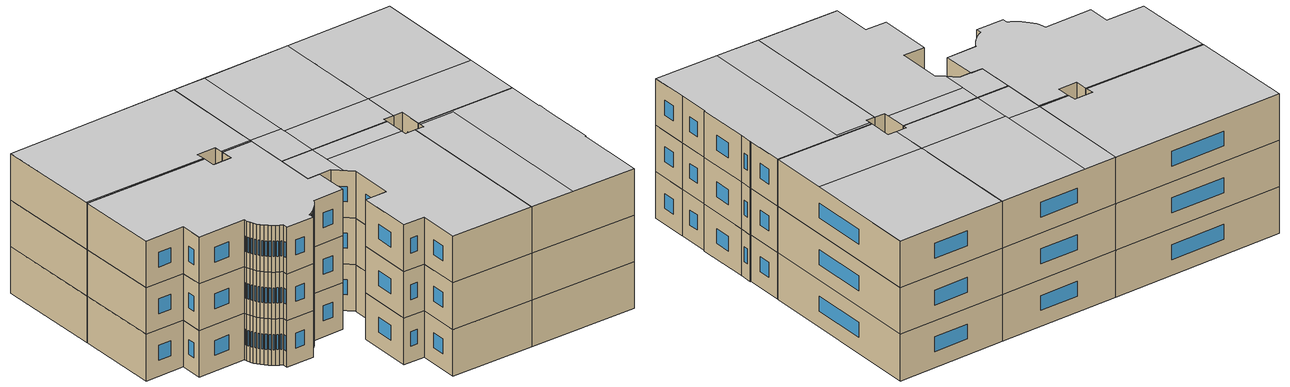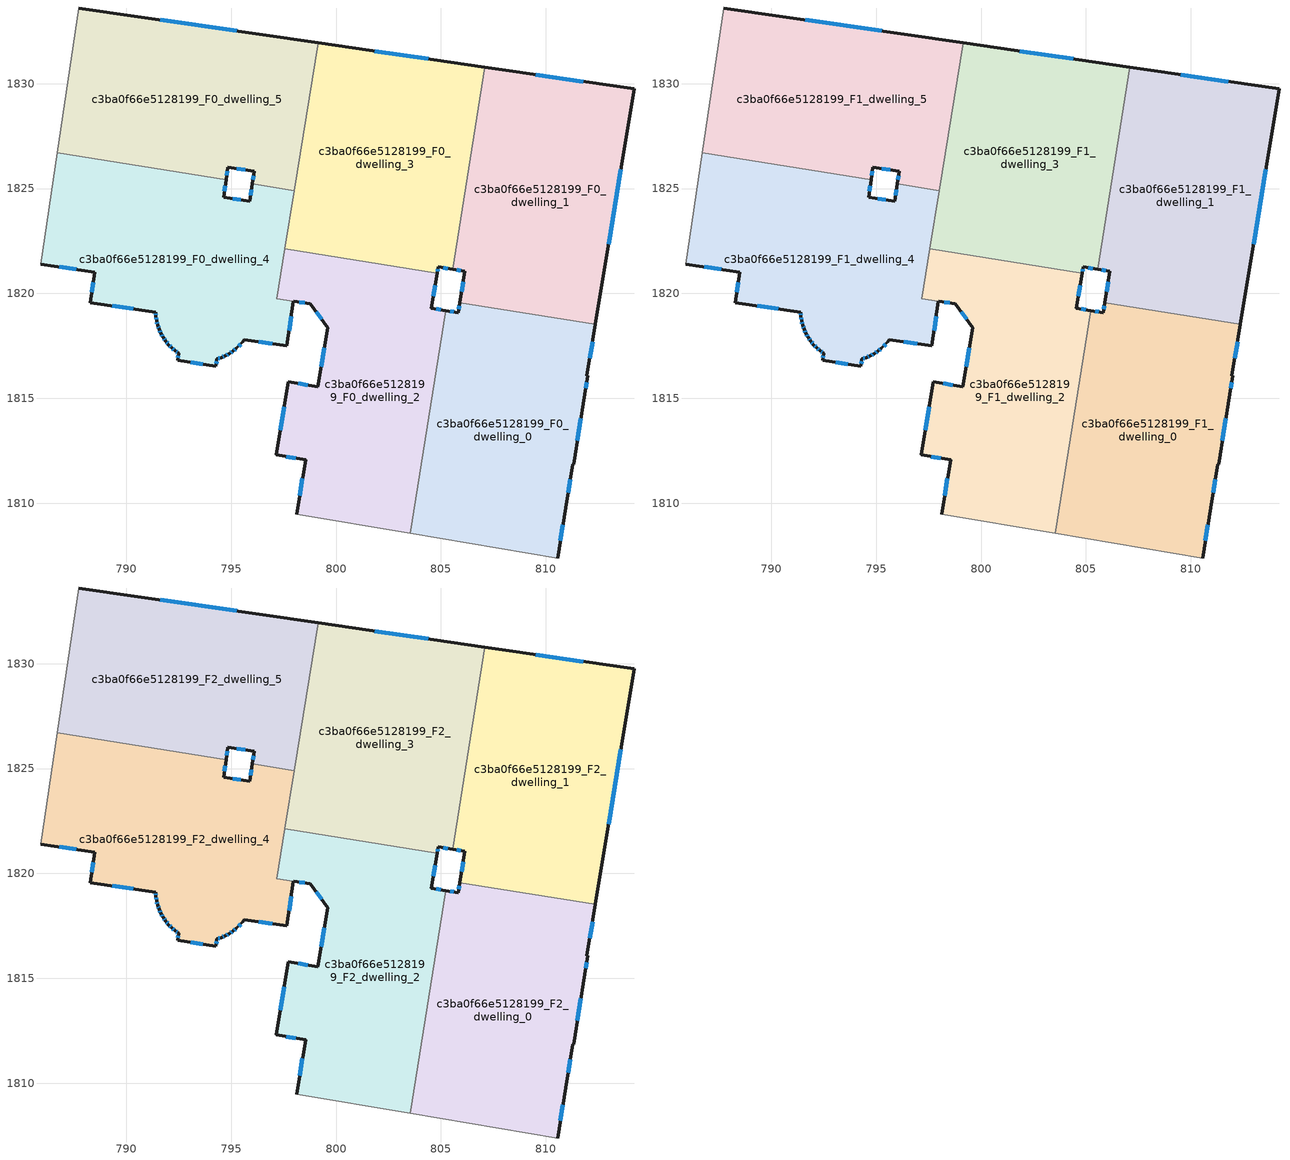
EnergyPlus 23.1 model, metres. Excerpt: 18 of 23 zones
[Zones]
c3ba0f66e5128199_F0_dwelling_0
 floor ground (EU_floor_Construction): 812.37,1818.53 811.97,1816.07 812.02,1816.06 811.85,1815.19 811.34,1811.85 811.3,1811.85 810.95,1809.79 810.57,1807.38 803.53,1808.56 805.24,1819.18 805.82,1819.09 805.9,1819.56 z0
 wall outside (EU_wall_Construction): 810.57,1807.38 810.95,1809.79 811.3,1811.85 811.34,1811.85 811.85,1815.19 812.02,1816.06 811.97,1816.07 812.37,1818.53 / 805.9,1819.56 805.82,1819.09 805.24,1819.18 z0:3
 wall adiabatic (EU_wall_Construction): 803.53,1808.56 810.57,1807.38 z0:3
 wall to c3ba0f66e5128199_F0_dwelling_2 (EU_wall_Construction): 805.24,1819.18 803.53,1808.56 z0:3
 wall to c3ba0f66e5128199_F0_dwelling_1 (EU_wall_Construction): 812.37,1818.53 805.9,1819.56 z0:3
 window (EU_Window_Construction): 811.51,1812.98 811.67,1814.05 / 811.07,1810.49 811.18,1811.15 / 810.7,1808.2 810.82,1808.97 / 805.62,1819.12 805.44,1819.15 / 805.87,1819.4 805.85,1819.25 / 812.1,1816.91 812.23,1817.69 / 811.91,1815.49 811.96,1815.77 z1.02:1.98
c3ba0f66e5128199_F0_dwelling_1
 floor ground (EU_floor_Construction): 814.21,1829.75 812.37,1818.53 805.9,1819.56 806.15,1821.05 805.55,1821.15 807.1,1830.79 z0
 wall outside (EU_wall_Construction): 805.55,1821.15 806.15,1821.05 805.9,1819.56 / 812.37,1818.53 814.21,1829.75 807.1,1830.79 z0:3
 wall to c3ba0f66e5128199_F0_dwelling_3 (EU_wall_Construction): 807.1,1830.79 805.55,1821.15 z0:3
 window (EU_Window_Construction): 805.76,1821.12 805.95,1821.09 / 811.8,1830.11 809.52,1830.44 / 813,1822.35 813.59,1825.93 / 806.06,1820.55 805.98,1820.07 z1.02:1.98
c3ba0f66e5128199_F0_dwelling_2
 floor ground (EU_floor_Construction): 804.82,1820.97 804.55,1819.3 805.24,1819.18 803.53,1808.56 798.12,1809.47 798.54,1812.06 797.15,1812.3 797.73,1815.79 799.12,1815.55 799.59,1818.37 798.78,1819.51 797.18,1819.74 797.56,1822.13 z0
 wall outside (EU_wall_Construction): 797.97,1819.62 798.78,1819.51 799.59,1818.37 799.12,1815.55 797.73,1815.79 797.15,1812.3 798.54,1812.06 798.12,1809.47 / 805.24,1819.18 804.55,1819.3 804.82,1820.97 z0:3
 wall to c3ba0f66e5128199_F0_dwelling_4 (EU_wall_Construction): 797.56,1822.13 797.18,1819.74 797.97,1819.62 z0:3
 wall to c3ba0f66e5128199_F0_dwelling_3 (EU_wall_Construction): 804.82,1820.97 797.56,1822.13 z0:3
 wall adiabatic (EU_wall_Construction): 798.12,1809.47 803.53,1808.56 z0:3
 window (EU_Window_Construction): 797.62,1812.22 798.07,1812.14 / 797.53,1814.6 797.35,1813.49 / 798.65,1815.63 798.2,1815.71 / 799.43,1817.41 799.28,1816.51 / 799.05,1819.12 799.32,1818.76 / 798.25,1819.58 798.5,1819.55 / 804.64,1819.87 804.73,1820.4 / 805,1819.22 804.78,1819.26 / 798.4,1811.18 798.26,1810.35 z1.02:1.98
c3ba0f66e5128199_F0_dwelling_3
 floor ground (EU_floor_Construction): 807.1,1830.79 805.55,1821.15 804.87,1821.26 804.82,1820.97 797.56,1822.13 799.14,1831.95 z0
 wall outside (EU_wall_Construction): 807.1,1830.79 799.14,1831.95 / 804.82,1820.97 804.87,1821.26 805.55,1821.15 z0:3
 wall to c3ba0f66e5128199_F0_dwelling_5 (EU_wall_Construction): 799.14,1831.95 798.01,1824.9 z0:3
 wall to c3ba0f66e5128199_F0_dwelling_4 (EU_wall_Construction): 798.01,1824.9 797.56,1822.13 z0:3
 window (EU_Window_Construction): 804.39,1831.18 801.85,1831.55 / 805.1,1821.22 805.32,1821.19 / 804.84,1821.07 804.86,1821.16 z1.02:1.98
c3ba0f66e5128199_F0_dwelling_4
 floor ground (EU_floor_Construction): 798.01,1824.9 797.18,1819.74 797.97,1819.62 797.66,1817.5 795.62,1817.8 795.55,1817.69 795.25,1817.38 795.08,1817.25 794.91,1817.13 794.72,1817.03 794.52,1816.94 794.32,1816.88 794.27,1816.53 792.44,1816.81 792.5,1817.15 792.32,1817.26 792.16,1817.41 792.01,1817.56 791.88,1817.73 791.75,1817.9 791.65,1818.09 791.56,1818.28 791.49,1818.49 791.44,1818.69 791.41,1818.91 791.39,1819.11 788.28,1819.56 788.49,1821.02 785.92,1821.4 786.71,1826.72 794.76,1825.42 794.64,1824.58 795.89,1824.39 796.01,1825.22 z0
 wall outside (EU_wall_Construction): 785.92,1821.4 788.49,1821.02 788.28,1819.56 791.39,1819.11 791.41,1818.91 791.44,1818.69 791.49,1818.49 791.56,1818.28 791.65,1818.09 791.75,1817.9 791.88,1817.73 792.01,1817.56 792.16,1817.41 792.32,1817.26 792.5,1817.15 792.44,1816.81 794.27,1816.53 794.32,1816.88 794.52,1816.94 794.72,1817.03 794.91,1817.13 795.08,1817.25 795.25,1817.38 795.55,1817.69 795.62,1817.8 797.66,1817.5 797.97,1819.62 / 796.01,1825.22 795.89,1824.39 794.64,1824.58 794.76,1825.42 z0:3
 wall adiabatic (EU_wall_Construction): 786.71,1826.72 785.92,1821.4 z0:3
 wall to c3ba0f66e5128199_F0_dwelling_5 (EU_wall_Construction): 794.76,1825.42 786.71,1826.72 / 798.01,1824.9 796.01,1825.22 z0:3
 window (EU_Window_Construction): 796.31,1817.7 796.97,1817.61 / 795.35,1817.49 795.45,1817.59 / 795.14,1817.3 795.2,1817.34 / 794.97,1817.17 795.02,1817.21 / 794.78,1817.06 794.84,1817.09 / 794.59,1816.97 794.65,1817 / 794.39,1816.9 794.45,1816.92 / 794.29,1816.65 794.3,1816.76 / 793.06,1816.71 793.65,1816.62 / 792.48,1817.03 792.46,1816.92 / 792.38,1817.22 792.44,1817.19 / 792.22,1817.36 792.27,1817.31 / 792.06,1817.51 792.11,1817.46 / 791.92,1817.67 791.96,1817.62 / 791.8,1817.84 791.84,1817.79 / 791.69,1818.03 791.72,1817.97 / 791.59,1818.22 791.62,1818.16 / 791.51,1818.42 791.54,1818.35 / 791.46,1818.62 791.47,1818.56 / 791.42,1818.83 791.43,1818.76 / 791.4,1819.04 791.4,1818.98 / 789.34,1819.41 790.33,1819.26 / 788.42,1820.52 788.35,1820.06 / 786.8,1821.27 787.62,1821.15 / 794.68,1824.87 794.72,1825.14 / 795.46,1824.46 795.06,1824.52 / 795.97,1824.94 795.93,1824.68 / 797.76,1818.22 797.86,1818.9 z1.02:1.98
c3ba0f66e5128199_F0_dwelling_5
 floor ground (EU_floor_Construction): 799.14,1831.95 798.01,1824.9 796.01,1825.22 796.09,1825.83 794.84,1826.02 794.76,1825.42 786.71,1826.72 787.73,1833.61 z0
 wall outside (EU_wall_Construction): 794.76,1825.42 794.84,1826.02 796.09,1825.83 796.01,1825.22 / 799.14,1831.95 787.73,1833.61 z0:3
 wall adiabatic (EU_wall_Construction): 787.73,1833.61 786.71,1826.72 z0:3
 window (EU_Window_Construction): 796.07,1825.62 796.04,1825.43 / 795.27,1825.95 795.67,1825.89 / 794.79,1825.63 794.81,1825.81 / 795.26,1832.52 791.61,1833.05 z1.02:1.98
c3ba0f66e5128199_F1_dwelling_0
 floor to c3ba0f66e5128199_F0_dwelling_0 (EU_floor_Construction): 812.37,1818.53 811.97,1816.07 812.02,1816.06 811.85,1815.19 811.34,1811.85 811.3,1811.85 810.95,1809.79 810.57,1807.38 803.53,1808.56 805.24,1819.18 805.82,1819.09 805.9,1819.56 z3
 wall outside (EU_wall_Construction): 810.57,1807.38 810.95,1809.79 811.3,1811.85 811.34,1811.85 811.85,1815.19 812.02,1816.06 811.97,1816.07 812.37,1818.53 / 805.9,1819.56 805.82,1819.09 805.24,1819.18 z3:6
 wall adiabatic (EU_wall_Construction): 803.53,1808.56 810.57,1807.38 z3:6
 wall to c3ba0f66e5128199_F1_dwelling_2 (EU_wall_Construction): 805.24,1819.18 803.53,1808.56 z3:6
 wall to c3ba0f66e5128199_F1_dwelling_1 (EU_wall_Construction): 812.37,1818.53 805.9,1819.56 z3:6
 window (EU_Window_Construction): 811.51,1812.98 811.67,1814.05 / 811.07,1810.49 811.18,1811.15 / 810.7,1808.2 810.82,1808.97 / 805.62,1819.12 805.44,1819.15 / 805.87,1819.4 805.85,1819.25 / 812.1,1816.91 812.23,1817.69 / 811.91,1815.49 811.96,1815.77 z4.02:4.98
c3ba0f66e5128199_F1_dwelling_1
 floor to c3ba0f66e5128199_F0_dwelling_1 (EU_floor_Construction): 814.21,1829.75 812.37,1818.53 805.9,1819.56 806.15,1821.05 805.55,1821.15 807.1,1830.79 z3
 wall outside (EU_wall_Construction): 805.55,1821.15 806.15,1821.05 805.9,1819.56 / 812.37,1818.53 814.21,1829.75 807.1,1830.79 z3:6
 wall to c3ba0f66e5128199_F1_dwelling_3 (EU_wall_Construction): 807.1,1830.79 805.55,1821.15 z3:6
 window (EU_Window_Construction): 805.76,1821.12 805.95,1821.09 / 811.8,1830.11 809.52,1830.44 / 813,1822.35 813.59,1825.93 / 806.06,1820.55 805.98,1820.07 z4.02:4.98
c3ba0f66e5128199_F1_dwelling_2
 floor to c3ba0f66e5128199_F0_dwelling_2 (EU_floor_Construction): 804.82,1820.97 804.55,1819.3 805.24,1819.18 803.53,1808.56 798.12,1809.47 798.54,1812.06 797.15,1812.3 797.73,1815.79 799.12,1815.55 799.59,1818.37 798.78,1819.51 797.18,1819.74 797.56,1822.13 z3
 wall outside (EU_wall_Construction): 797.97,1819.62 798.78,1819.51 799.59,1818.37 799.12,1815.55 797.73,1815.79 797.15,1812.3 798.54,1812.06 798.12,1809.47 / 805.24,1819.18 804.55,1819.3 804.82,1820.97 z3:6
 wall to c3ba0f66e5128199_F1_dwelling_4 (EU_wall_Construction): 797.56,1822.13 797.18,1819.74 797.97,1819.62 z3:6
 wall to c3ba0f66e5128199_F1_dwelling_3 (EU_wall_Construction): 804.82,1820.97 797.56,1822.13 z3:6
 wall adiabatic (EU_wall_Construction): 798.12,1809.47 803.53,1808.56 z3:6
 window (EU_Window_Construction): 797.62,1812.22 798.07,1812.14 / 797.53,1814.6 797.35,1813.49 / 798.65,1815.63 798.2,1815.71 / 799.43,1817.41 799.28,1816.51 / 799.05,1819.12 799.32,1818.76 / 798.25,1819.58 798.5,1819.55 / 804.64,1819.87 804.73,1820.4 / 805,1819.22 804.78,1819.26 / 798.4,1811.18 798.26,1810.35 z4.02:4.98
c3ba0f66e5128199_F1_dwelling_3
 floor to c3ba0f66e5128199_F0_dwelling_3 (EU_floor_Construction): 807.1,1830.79 805.55,1821.15 804.87,1821.26 804.82,1820.97 797.56,1822.13 799.14,1831.95 z3
 wall outside (EU_wall_Construction): 807.1,1830.79 799.14,1831.95 / 804.82,1820.97 804.87,1821.26 805.55,1821.15 z3:6
 wall to c3ba0f66e5128199_F1_dwelling_5 (EU_wall_Construction): 799.14,1831.95 798.01,1824.9 z3:6
 wall to c3ba0f66e5128199_F1_dwelling_4 (EU_wall_Construction): 798.01,1824.9 797.56,1822.13 z3:6
 window (EU_Window_Construction): 804.39,1831.18 801.85,1831.55 / 805.1,1821.22 805.32,1821.19 / 804.84,1821.07 804.86,1821.16 z4.02:4.98
c3ba0f66e5128199_F1_dwelling_4
 floor to c3ba0f66e5128199_F0_dwelling_4 (EU_floor_Construction): 798.01,1824.9 797.18,1819.74 797.97,1819.62 797.66,1817.5 795.62,1817.8 795.55,1817.69 795.25,1817.38 795.08,1817.25 794.91,1817.13 794.72,1817.03 794.52,1816.94 794.32,1816.88 794.27,1816.53 792.44,1816.81 792.5,1817.15 792.32,1817.26 792.16,1817.41 792.01,1817.56 791.88,1817.73 791.75,1817.9 791.65,1818.09 791.56,1818.28 791.49,1818.49 791.44,1818.69 791.41,1818.91 791.39,1819.11 788.28,1819.56 788.49,1821.02 785.92,1821.4 786.71,1826.72 794.76,1825.42 794.64,1824.58 795.89,1824.39 796.01,1825.22 z3
 wall outside (EU_wall_Construction): 785.92,1821.4 788.49,1821.02 788.28,1819.56 791.39,1819.11 791.41,1818.91 791.44,1818.69 791.49,1818.49 791.56,1818.28 791.65,1818.09 791.75,1817.9 791.88,1817.73 792.01,1817.56 792.16,1817.41 792.32,1817.26 792.5,1817.15 792.44,1816.81 794.27,1816.53 794.32,1816.88 794.52,1816.94 794.72,1817.03 794.91,1817.13 795.08,1817.25 795.25,1817.38 795.55,1817.69 795.62,1817.8 797.66,1817.5 797.97,1819.62 / 796.01,1825.22 795.89,1824.39 794.64,1824.58 794.76,1825.42 z3:6
 wall adiabatic (EU_wall_Construction): 786.71,1826.72 785.92,1821.4 z3:6
 wall to c3ba0f66e5128199_F1_dwelling_5 (EU_wall_Construction): 794.76,1825.42 786.71,1826.72 / 798.01,1824.9 796.01,1825.22 z3:6
 window (EU_Window_Construction): 796.31,1817.7 796.97,1817.61 / 795.35,1817.49 795.45,1817.59 / 795.14,1817.3 795.2,1817.34 / 794.97,1817.17 795.02,1817.21 / 794.78,1817.06 794.84,1817.09 / 794.59,1816.97 794.65,1817 / 794.39,1816.9 794.45,1816.92 / 794.29,1816.65 794.3,1816.76 / 793.06,1816.71 793.65,1816.62 / 792.48,1817.03 792.46,1816.92 / 792.38,1817.22 792.44,1817.19 / 792.22,1817.36 792.27,1817.31 / 792.06,1817.51 792.11,1817.46 / 791.92,1817.67 791.96,1817.62 / 791.8,1817.84 791.84,1817.79 / 791.69,1818.03 791.72,1817.97 / 791.59,1818.22 791.62,1818.16 / 791.51,1818.42 791.54,1818.35 / 791.46,1818.62 791.47,1818.56 / 791.42,1818.83 791.43,1818.76 / 791.4,1819.04 791.4,1818.98 / 789.34,1819.41 790.33,1819.26 / 788.42,1820.52 788.35,1820.06 / 786.8,1821.27 787.62,1821.15 / 794.68,1824.87 794.72,1825.14 / 795.46,1824.46 795.06,1824.52 / 795.97,1824.94 795.93,1824.68 / 797.76,1818.22 797.86,1818.9 z4.02:4.98
c3ba0f66e5128199_F1_dwelling_5
 floor to c3ba0f66e5128199_F0_dwelling_5 (EU_floor_Construction): 799.14,1831.95 798.01,1824.9 796.01,1825.22 796.09,1825.83 794.84,1826.02 794.76,1825.42 786.71,1826.72 787.73,1833.61 z3
 wall outside (EU_wall_Construction): 794.76,1825.42 794.84,1826.02 796.09,1825.83 796.01,1825.22 / 799.14,1831.95 787.73,1833.61 z3:6
 wall adiabatic (EU_wall_Construction): 787.73,1833.61 786.71,1826.72 z3:6
 window (EU_Window_Construction): 796.07,1825.62 796.04,1825.43 / 795.27,1825.95 795.67,1825.89 / 794.79,1825.63 794.81,1825.81 / 795.26,1832.52 791.61,1833.05 z4.02:4.98
c3ba0f66e5128199_F2_dwelling_0
 floor to c3ba0f66e5128199_F1_dwelling_0 (EU_floor_Construction): 812.37,1818.53 811.97,1816.07 812.02,1816.06 811.85,1815.19 811.34,1811.85 811.3,1811.85 810.95,1809.79 810.57,1807.38 803.53,1808.56 805.24,1819.18 805.82,1819.09 805.9,1819.56 z6
 wall outside (EU_wall_Construction): 810.57,1807.38 810.95,1809.79 811.3,1811.85 811.34,1811.85 811.85,1815.19 812.02,1816.06 811.97,1816.07 812.37,1818.53 / 805.9,1819.56 805.82,1819.09 805.24,1819.18 z6:9
 wall adiabatic (EU_wall_Construction): 803.53,1808.56 810.57,1807.38 z6:9
 wall to c3ba0f66e5128199_F2_dwelling_2 (EU_wall_Construction): 805.24,1819.18 803.53,1808.56 z6:9
 wall to c3ba0f66e5128199_F2_dwelling_1 (EU_wall_Construction): 812.37,1818.53 805.9,1819.56 z6:9
 window (EU_Window_Construction): 811.51,1812.98 811.67,1814.05 / 811.07,1810.49 811.18,1811.15 / 810.7,1808.2 810.82,1808.97 / 805.62,1819.12 805.44,1819.15 / 805.87,1819.4 805.85,1819.25 / 812.1,1816.91 812.23,1817.69 / 811.91,1815.49 811.96,1815.77 z7.02:7.98
 ceiling to c3ba0f66e5128199_F3_dwelling_4 (EU_floor_Construction): 810.57,1807.38 810.95,1809.79 811.3,1811.85 811.34,1811.85 811.85,1815.19 812.02,1816.06 811.97,1816.07 812.37,1818.53 805.9,1819.56 805.88,1819.42 808.16,1819.05 806.39,1808.08 z9
 ceiling to c3ba0f66e5128199_F3_dwelling_3 (EU_floor_Construction): 806.39,1808.08 808.16,1819.05 805.88,1819.42 805.82,1819.09 805.24,1819.18 803.53,1808.56 z9
c3ba0f66e5128199_F2_dwelling_1
 floor to c3ba0f66e5128199_F1_dwelling_1 (EU_floor_Construction): 814.21,1829.75 812.37,1818.53 805.9,1819.56 806.15,1821.05 805.55,1821.15 807.1,1830.79 z6
 wall outside (EU_wall_Construction): 805.55,1821.15 806.15,1821.05 805.9,1819.56 / 812.37,1818.53 814.21,1829.75 807.1,1830.79 z6:9
 wall to c3ba0f66e5128199_F2_dwelling_3 (EU_wall_Construction): 807.1,1830.79 805.55,1821.15 z6:9
 window (EU_Window_Construction): 805.76,1821.12 805.95,1821.09 / 811.8,1830.11 809.52,1830.44 / 813,1822.35 813.59,1825.93 / 806.06,1820.55 805.98,1820.07 z7.02:7.98
 ceiling to c3ba0f66e5128199_F3_dwelling_2 (EU_floor_Construction): 812.99,1822.32 814.21,1829.75 807.1,1830.79 805.92,1823.45 z9
 ceiling to c3ba0f66e5128199_F3_dwelling_4 (EU_floor_Construction): 812.37,1818.53 812.99,1822.32 805.92,1823.45 805.55,1821.15 806.15,1821.05 805.9,1819.56 z9
c3ba0f66e5128199_F2_dwelling_2
 floor to c3ba0f66e5128199_F1_dwelling_2 (EU_floor_Construction): 804.82,1820.97 804.55,1819.3 805.24,1819.18 803.53,1808.56 798.12,1809.47 798.54,1812.06 797.15,1812.3 797.73,1815.79 799.12,1815.55 799.59,1818.37 798.78,1819.51 797.18,1819.74 797.56,1822.13 z6
 wall outside (EU_wall_Construction): 797.97,1819.62 798.78,1819.51 799.59,1818.37 799.12,1815.55 797.73,1815.79 797.15,1812.3 798.54,1812.06 798.12,1809.47 / 805.24,1819.18 804.55,1819.3 804.82,1820.97 z6:9
 wall to c3ba0f66e5128199_F2_dwelling_4 (EU_wall_Construction): 797.56,1822.13 797.18,1819.74 797.97,1819.62 z6:9
 wall to c3ba0f66e5128199_F2_dwelling_3 (EU_wall_Construction): 804.82,1820.97 797.56,1822.13 z6:9
 wall adiabatic (EU_wall_Construction): 798.12,1809.47 803.53,1808.56 z6:9
 window (EU_Window_Construction): 797.62,1812.22 798.07,1812.14 / 797.53,1814.6 797.35,1813.49 / 798.65,1815.63 798.2,1815.71 / 799.43,1817.41 799.28,1816.51 / 799.05,1819.12 799.32,1818.76 / 798.25,1819.58 798.5,1819.55 / 804.64,1819.87 804.73,1820.4 / 805,1819.22 804.78,1819.26 / 798.4,1811.18 798.26,1810.35 z7.02:7.98
 ceiling to c3ba0f66e5128199_F3_dwelling_3 (EU_floor_Construction): 803.53,1808.56 805.24,1819.18 804.55,1819.3 804.6,1819.62 799.48,1820.45 799.22,1818.88 799.59,1818.37 799.12,1815.55 797.73,1815.79 797.15,1812.3 798.54,1812.06 798.12,1809.47 z9
 ceiling to c3ba0f66e5128199_F3_dwelling_4 (EU_floor_Construction): 804.6,1819.62 804.82,1820.97 799.69,1821.79 799.48,1820.45 z9
 ceiling to c3ba0f66e5128199_F3_dwelling_1 (EU_floor_Construction): 799.22,1818.88 799.69,1821.79 797.56,1822.13 797.18,1819.74 798.78,1819.51 z9
c3ba0f66e5128199_F2_dwelling_3
 floor to c3ba0f66e5128199_F1_dwelling_3 (EU_floor_Construction): 807.1,1830.79 805.55,1821.15 804.87,1821.26 804.82,1820.97 797.56,1822.13 799.14,1831.95 z6
 wall outside (EU_wall_Construction): 807.1,1830.79 799.14,1831.95 / 804.82,1820.97 804.87,1821.26 805.55,1821.15 z6:9
 wall to c3ba0f66e5128199_F2_dwelling_5 (EU_wall_Construction): 799.14,1831.95 798.01,1824.9 z6:9
 wall to c3ba0f66e5128199_F2_dwelling_4 (EU_wall_Construction): 798.01,1824.9 797.56,1822.13 z6:9
 window (EU_Window_Construction): 804.39,1831.18 801.85,1831.55 / 805.1,1821.22 805.32,1821.19 / 804.84,1821.07 804.86,1821.16 z7.02:7.98
 ceiling to c3ba0f66e5128199_F3_dwelling_2 (EU_floor_Construction): 805.92,1823.45 807.1,1830.79 801.27,1831.64 800.11,1824.39 z9
 ceiling to c3ba0f66e5128199_F3_dwelling_0 (EU_floor_Construction): 800.15,1824.65 801.27,1831.64 799.14,1831.95 798.02,1824.99 z9
 ceiling to c3ba0f66e5128199_F3_dwelling_1 (EU_floor_Construction): 799.69,1821.79 800.15,1824.65 798.02,1824.99 797.56,1822.13 z9
 ceiling to c3ba0f66e5128199_F3_dwelling_4 (EU_floor_Construction): 805.55,1821.15 805.92,1823.45 800.11,1824.39 799.69,1821.79 804.82,1820.97 804.87,1821.26 z9
c3ba0f66e5128199_F2_dwelling_4
 floor to c3ba0f66e5128199_F1_dwelling_4 (EU_floor_Construction): 798.01,1824.9 797.18,1819.74 797.97,1819.62 797.66,1817.5 795.62,1817.8 795.55,1817.69 795.25,1817.38 795.08,1817.25 794.91,1817.13 794.72,1817.03 794.52,1816.94 794.32,1816.88 794.27,1816.53 792.44,1816.81 792.5,1817.15 792.32,1817.26 792.16,1817.41 792.01,1817.56 791.88,1817.73 791.75,1817.9 791.65,1818.09 791.56,1818.28 791.49,1818.49 791.44,1818.69 791.41,1818.91 791.39,1819.11 788.28,1819.56 788.49,1821.02 785.92,1821.4 786.71,1826.72 794.76,1825.42 794.64,1824.58 795.89,1824.39 796.01,1825.22 z6
 wall outside (EU_wall_Construction): 785.92,1821.4 788.49,1821.02 788.28,1819.56 791.39,1819.11 791.41,1818.91 791.44,1818.69 791.49,1818.49 791.56,1818.28 791.65,1818.09 791.75,1817.9 791.88,1817.73 792.01,1817.56 792.16,1817.41 792.32,1817.26 792.5,1817.15 792.44,1816.81 794.27,1816.53 794.32,1816.88 794.52,1816.94 794.72,1817.03 794.91,1817.13 795.08,1817.25 795.25,1817.38 795.55,1817.69 795.62,1817.8 797.66,1817.5 797.97,1819.62 / 796.01,1825.22 795.89,1824.39 794.64,1824.58 794.76,1825.42 z6:9
 wall adiabatic (EU_wall_Construction): 786.71,1826.72 785.92,1821.4 z6:9
 wall to c3ba0f66e5128199_F2_dwelling_5 (EU_wall_Construction): 794.76,1825.42 786.71,1826.72 / 798.01,1824.9 796.01,1825.22 z6:9
 window (EU_Window_Construction): 796.31,1817.7 796.97,1817.61 / 795.35,1817.49 795.45,1817.59 / 795.14,1817.3 795.2,1817.34 / 794.97,1817.17 795.02,1817.21 / 794.78,1817.06 794.84,1817.09 / 794.59,1816.97 794.65,1817 / 794.39,1816.9 794.45,1816.92 / 794.29,1816.65 794.3,1816.76 / 793.06,1816.71 793.65,1816.62 / 792.48,1817.03 792.46,1816.92 / 792.38,1817.22 792.44,1817.19 / 792.22,1817.36 792.27,1817.31 / 792.06,1817.51 792.11,1817.46 / 791.92,1817.67 791.96,1817.62 / 791.8,1817.84 791.84,1817.79 / 791.69,1818.03 791.72,1817.97 / 791.59,1818.22 791.62,1818.16 / 791.51,1818.42 791.54,1818.35 / 791.46,1818.62 791.47,1818.56 / 791.42,1818.83 791.43,1818.76 / 791.4,1819.04 791.4,1818.98 / 789.34,1819.41 790.33,1819.26 / 788.42,1820.52 788.35,1820.06 / 786.8,1821.27 787.62,1821.15 / 794.68,1824.87 794.72,1825.14 / 795.46,1824.46 795.06,1824.52 / 795.97,1824.94 795.93,1824.68 / 797.76,1818.22 797.86,1818.9 z7.02:7.98
 ceiling to c3ba0f66e5128199_F3_dwelling_1 (EU_floor_Construction): 797.66,1817.5 797.97,1819.62 797.18,1819.74 798.01,1824.9 796.01,1825.22 795.89,1824.39 794.64,1824.58 794.76,1825.42 786.71,1826.72 785.92,1821.4 788.49,1821.02 788.28,1819.56 791.39,1819.11 791.41,1818.91 791.44,1818.69 791.49,1818.49 791.56,1818.28 791.65,1818.09 791.75,1817.9 791.88,1817.73 792.01,1817.56 792.16,1817.41 792.32,1817.26 792.5,1817.15 792.44,1816.81 794.27,1816.53 794.32,1816.88 794.52,1816.94 794.72,1817.03 794.91,1817.13 795.08,1817.25 795.25,1817.38 795.55,1817.69 795.62,1817.8 z9
c3ba0f66e5128199_F2_dwelling_5
 floor to c3ba0f66e5128199_F1_dwelling_5 (EU_floor_Construction): 799.14,1831.95 798.01,1824.9 796.01,1825.22 796.09,1825.83 794.84,1826.02 794.76,1825.42 786.71,1826.72 787.73,1833.61 z6
 wall outside (EU_wall_Construction): 794.76,1825.42 794.84,1826.02 796.09,1825.83 796.01,1825.22 / 799.14,1831.95 787.73,1833.61 z6:9
 wall adiabatic (EU_wall_Construction): 787.73,1833.61 786.71,1826.72 z6:9
 window (EU_Window_Construction): 796.07,1825.62 796.04,1825.43 / 795.27,1825.95 795.67,1825.89 / 794.79,1825.63 794.81,1825.81 / 795.26,1832.52 791.61,1833.05 z7.02:7.98
 ceiling to c3ba0f66e5128199_F3_dwelling_0 (EU_floor_Construction): 798.02,1824.99 799.14,1831.95 787.73,1833.61 786.72,1826.81 794.77,1825.51 794.84,1826.02 796.09,1825.83 796.02,1825.31 z9
 ceiling to c3ba0f66e5128199_F3_dwelling_1 (EU_floor_Construction): 798.01,1824.9 798.02,1824.99 796.02,1825.31 796.01,1825.22 z9; 794.76,1825.42 794.77,1825.51 786.72,1826.81 786.71,1826.72 z9
[Building]
EU S2 Campaign: North Axis=0; Terrain=City; Solar Distribution=FullExterior
[Site:Location]
Vienna: Latitude=48; Longitude=16.5; Time Zone=1; Elevation=183
[SizingPeriod:WeatherFileDays]
AnnualSizingPeriod: Begin Month=1; Begin Day of Month=1; End Month=12; End Day of Month=31; Day of Week for Start Day=Monday; Use Weather File Daylight Saving Period=No; Use Weather File Rain and Snow Indicators=No
[MATERIAL]
EU_InternalMass_Material: Roughness=MediumRough; Thickness=0.1; Conductivity=1; Density=1800; Specific Heat=900; Thermal Absorptance=0.9; Solar Absorptance=0.7; Visible Absorptance=0.7
[MATERIAL:NOMASS] Roughness=MediumRough; Thermal Absorptance=0.9; Solar Absorptance=0.7; Visible Absorptance=0.7
Name | Thermal Resistance
EU_wall_NoMass | 0.942466
EU_floor_NoMass | 0.66527
[WINDOWMATERIAL:SIMPLEGLAZINGSYSTEM]
EU_Window_SimpleGlazing: UFactor=2.03367; Solar Heat Gain Coefficient=0.65; Visible Transmittance=0.65
[CONSTRUCTION]
EU_wall_Construction: EU_wall_NoMass
EU_floor_Construction: EU_floor_NoMass
EU_Window_Construction: EU_Window_SimpleGlazing
EU_InternalMass_Construction: EU_InternalMass_Material
[ZONE] Type=1; Multiplier=1; Ceiling Height=autocalculate; Floor Area=autocalculate; Part of Total Floor Area=Yes
Name | Volume
c3ba0f66e5128199_F0_dwelling_0; c3ba0f66e5128199_F1_dwelling_0; c3ba0f66e5128199_F2_dwelling_0 | 240.752
c3ba0f66e5128199_F0_dwelling_1; c3ba0f66e5128199_F1_dwelling_1; c3ba0f66e5128199_F2_dwelling_1 | 240.773
c3ba0f66e5128199_F0_dwelling_2; c3ba0f66e5128199_F1_dwelling_2; c3ba0f66e5128199_F2_dwelling_2 | 235.54
c3ba0f66e5128199_F0_dwelling_3; c3ba0f66e5128199_F1_dwelling_3; c3ba0f66e5128199_F2_dwelling_3 | 240.772
c3ba0f66e5128199_F0_dwelling_4; c3ba0f66e5128199_F1_dwelling_4; c3ba0f66e5128199_F2_dwelling_4 | 246.019
c3ba0f66e5128199_F0_dwelling_5; c3ba0f66e5128199_F1_dwelling_5; c3ba0f66e5128199_F2_dwelling_5 | 240.795
[INTERNALMASS] Construction=EU_InternalMass_Construction
Name | Zone or ZoneList | Surface Area
c3ba0f66e5128199_F0_dwelling_0_EU_InternalMass | c3ba0f66e5128199_F0_dwelling_0 | 80.251
c3ba0f66e5128199_F0_dwelling_1_EU_InternalMass | c3ba0f66e5128199_F0_dwelling_1 | 80.258
c3ba0f66e5128199_F0_dwelling_2_EU_InternalMass | c3ba0f66e5128199_F0_dwelling_2 | 78.5139
c3ba0f66e5128199_F0_dwelling_3_EU_InternalMass | c3ba0f66e5128199_F0_dwelling_3 | 80.2576
c3ba0f66e5128199_F0_dwelling_4_EU_InternalMass | c3ba0f66e5128199_F0_dwelling_4 | 82.0052
c3ba0f66e5128199_F0_dwelling_5_EU_InternalMass | c3ba0f66e5128199_F0_dwelling_5 | 80.2651
c3ba0f66e5128199_F1_dwelling_0_EU_InternalMass | c3ba0f66e5128199_F1_dwelling_0 | 80.251
c3ba0f66e5128199_F1_dwelling_1_EU_InternalMass | c3ba0f66e5128199_F1_dwelling_1 | 80.258
c3ba0f66e5128199_F1_dwelling_2_EU_InternalMass | c3ba0f66e5128199_F1_dwelling_2 | 78.5139
c3ba0f66e5128199_F1_dwelling_3_EU_InternalMass | c3ba0f66e5128199_F1_dwelling_3 | 80.2576
c3ba0f66e5128199_F1_dwelling_4_EU_InternalMass | c3ba0f66e5128199_F1_dwelling_4 | 82.0052
c3ba0f66e5128199_F1_dwelling_5_EU_InternalMass | c3ba0f66e5128199_F1_dwelling_5 | 80.2651
c3ba0f66e5128199_F2_dwelling_0_EU_InternalMass | c3ba0f66e5128199_F2_dwelling_0 | 80.251
c3ba0f66e5128199_F2_dwelling_1_EU_InternalMass | c3ba0f66e5128199_F2_dwelling_1 | 80.258
c3ba0f66e5128199_F2_dwelling_2_EU_InternalMass | c3ba0f66e5128199_F2_dwelling_2 | 78.5139
c3ba0f66e5128199_F2_dwelling_3_EU_InternalMass | c3ba0f66e5128199_F2_dwelling_3 | 80.2576
c3ba0f66e5128199_F2_dwelling_4_EU_InternalMass | c3ba0f66e5128199_F2_dwelling_4 | 82.0052
c3ba0f66e5128199_F2_dwelling_5_EU_InternalMass | c3ba0f66e5128199_F2_dwelling_5 | 80.2651
[OTHEREQUIPMENT] Fuel Type=Electricity; Design Level Calculation Method=Watts/Area; Power per Zone Floor Area=1; Fraction Latent=0; Fraction Radiant=0; Fraction Lost=0; Carbon Dioxide Generation Rate=0; EndUse Subcategory=EU_Step8_InternalGains
Name | Zone or ZoneList or Space or SpaceList | Schedule
EU_Step8_InternalGain_c3ba0f66e5128199_F0_dwelling_0_f000 | c3ba0f66e5128199_F0_dwelling_0 | EU_Step8_GainSchedule_c3ba0f66e5128199_F0_dwelling_0_f000
EU_Step8_InternalGain_c3ba0f66e5128199_F0_dwelling_1_f000 | c3ba0f66e5128199_F0_dwelling_1 | EU_Step8_GainSchedule_c3ba0f66e5128199_F0_dwelling_1_f000
EU_Step8_InternalGain_c3ba0f66e5128199_F0_dwelling_2_f000 | c3ba0f66e5128199_F0_dwelling_2 | EU_Step8_GainSchedule_c3ba0f66e5128199_F0_dwelling_2_f000
EU_Step8_InternalGain_c3ba0f66e5128199_F0_dwelling_3_f000 | c3ba0f66e5128199_F0_dwelling_3 | EU_Step8_GainSchedule_c3ba0f66e5128199_F0_dwelling_3_f000
EU_Step8_InternalGain_c3ba0f66e5128199_F0_dwelling_4_f000 | c3ba0f66e5128199_F0_dwelling_4 | EU_Step8_GainSchedule_c3ba0f66e5128199_F0_dwelling_4_f000
EU_Step8_InternalGain_c3ba0f66e5128199_F0_dwelling_5_f000 | c3ba0f66e5128199_F0_dwelling_5 | EU_Step8_GainSchedule_c3ba0f66e5128199_F0_dwelling_5_f000
EU_Step8_InternalGain_c3ba0f66e5128199_F1_dwelling_0_f000 | c3ba0f66e5128199_F1_dwelling_0 | EU_Step8_GainSchedule_c3ba0f66e5128199_F1_dwelling_0_f000
EU_Step8_InternalGain_c3ba0f66e5128199_F1_dwelling_1_f000 | c3ba0f66e5128199_F1_dwelling_1 | EU_Step8_GainSchedule_c3ba0f66e5128199_F1_dwelling_1_f000
EU_Step8_InternalGain_c3ba0f66e5128199_F1_dwelling_2_f000 | c3ba0f66e5128199_F1_dwelling_2 | EU_Step8_GainSchedule_c3ba0f66e5128199_F1_dwelling_2_f000
EU_Step8_InternalGain_c3ba0f66e5128199_F1_dwelling_3_f000 | c3ba0f66e5128199_F1_dwelling_3 | EU_Step8_GainSchedule_c3ba0f66e5128199_F1_dwelling_3_f000
EU_Step8_InternalGain_c3ba0f66e5128199_F1_dwelling_4_f000 | c3ba0f66e5128199_F1_dwelling_4 | EU_Step8_GainSchedule_c3ba0f66e5128199_F1_dwelling_4_f000
EU_Step8_InternalGain_c3ba0f66e5128199_F1_dwelling_5_f000 | c3ba0f66e5128199_F1_dwelling_5 | EU_Step8_GainSchedule_c3ba0f66e5128199_F1_dwelling_5_f000
EU_Step8_InternalGain_c3ba0f66e5128199_F2_dwelling_0_f000 | c3ba0f66e5128199_F2_dwelling_0 | EU_Step8_GainSchedule_c3ba0f66e5128199_F2_dwelling_0_f000
EU_Step8_InternalGain_c3ba0f66e5128199_F2_dwelling_1_f000 | c3ba0f66e5128199_F2_dwelling_1 | EU_Step8_GainSchedule_c3ba0f66e5128199_F2_dwelling_1_f000
EU_Step8_InternalGain_c3ba0f66e5128199_F2_dwelling_2_f000 | c3ba0f66e5128199_F2_dwelling_2 | EU_Step8_GainSchedule_c3ba0f66e5128199_F2_dwelling_2_f000
EU_Step8_InternalGain_c3ba0f66e5128199_F2_dwelling_3_f000 | c3ba0f66e5128199_F2_dwelling_3 | EU_Step8_GainSchedule_c3ba0f66e5128199_F2_dwelling_3_f000
EU_Step8_InternalGain_c3ba0f66e5128199_F2_dwelling_4_f000 | c3ba0f66e5128199_F2_dwelling_4 | EU_Step8_GainSchedule_c3ba0f66e5128199_F2_dwelling_4_f000
EU_Step8_InternalGain_c3ba0f66e5128199_F2_dwelling_5_f000 | c3ba0f66e5128199_F2_dwelling_5 | EU_Step8_GainSchedule_c3ba0f66e5128199_F2_dwelling_5_f000
[ZONEVENTILATION:DESIGNFLOWRATE] Schedule=EU_AlwaysOn; Design Flow Rate Calculation Method=AirChanges/Hour; Air Changes per Hour=0.530523; Ventilation Type=Natural; Fan Pressure Rise=0; Fan Total Efficiency=1; Constant Term Coefficient=1; Temperature Term Coefficient=0; Velocity Term Coefficient=0; Velocity Squared Term Coefficient=0; Minimum Indoor Temperature=-100; Maximum Indoor Temperature=100; Delta Temperature=-100; Minimum Outdoor Temperature=-100; Maximum Outdoor Temperature=100; Maximum Wind Speed=40
Name | Zone or ZoneList or Space or SpaceList
EU_ConstantAir_c3ba0f66e5128199_F0_dwelling_0 | c3ba0f66e5128199_F0_dwelling_0
EU_ConstantAir_c3ba0f66e5128199_F0_dwelling_1 | c3ba0f66e5128199_F0_dwelling_1
EU_ConstantAir_c3ba0f66e5128199_F0_dwelling_2 | c3ba0f66e5128199_F0_dwelling_2
EU_ConstantAir_c3ba0f66e5128199_F0_dwelling_3 | c3ba0f66e5128199_F0_dwelling_3
EU_ConstantAir_c3ba0f66e5128199_F0_dwelling_4 | c3ba0f66e5128199_F0_dwelling_4
EU_ConstantAir_c3ba0f66e5128199_F0_dwelling_5 | c3ba0f66e5128199_F0_dwelling_5
EU_ConstantAir_c3ba0f66e5128199_F1_dwelling_0 | c3ba0f66e5128199_F1_dwelling_0
EU_ConstantAir_c3ba0f66e5128199_F1_dwelling_1 | c3ba0f66e5128199_F1_dwelling_1
EU_ConstantAir_c3ba0f66e5128199_F1_dwelling_2 | c3ba0f66e5128199_F1_dwelling_2
EU_ConstantAir_c3ba0f66e5128199_F1_dwelling_3 | c3ba0f66e5128199_F1_dwelling_3
EU_ConstantAir_c3ba0f66e5128199_F1_dwelling_4 | c3ba0f66e5128199_F1_dwelling_4
EU_ConstantAir_c3ba0f66e5128199_F1_dwelling_5 | c3ba0f66e5128199_F1_dwelling_5
EU_ConstantAir_c3ba0f66e5128199_F2_dwelling_0 | c3ba0f66e5128199_F2_dwelling_0
EU_ConstantAir_c3ba0f66e5128199_F2_dwelling_1 | c3ba0f66e5128199_F2_dwelling_1
EU_ConstantAir_c3ba0f66e5128199_F2_dwelling_2 | c3ba0f66e5128199_F2_dwelling_2
EU_ConstantAir_c3ba0f66e5128199_F2_dwelling_3 | c3ba0f66e5128199_F2_dwelling_3
EU_ConstantAir_c3ba0f66e5128199_F2_dwelling_4 | c3ba0f66e5128199_F2_dwelling_4
EU_ConstantAir_c3ba0f66e5128199_F2_dwelling_5 | c3ba0f66e5128199_F2_dwelling_5
[HVACTEMPLATE:THERMOSTAT] Constant Heating Setpoint=20; Constant Cooling Setpoint=50
EU_HeatOnly_c3ba0f66e5128199_F0_dwelling_0; EU_HeatOnly_c3ba0f66e5128199_F0_dwelling_1; EU_HeatOnly_c3ba0f66e5128199_F0_dwelling_2; EU_HeatOnly_c3ba0f66e5128199_F0_dwelling_3; EU_HeatOnly_c3ba0f66e5128199_F0_dwelling_4; EU_HeatOnly_c3ba0f66e5128199_F0_dwelling_5; EU_HeatOnly_c3ba0f66e5128199_F1_dwelling_0; EU_HeatOnly_c3ba0f66e5128199_F1_dwelling_1; EU_HeatOnly_c3ba0f66e5128199_F1_dwelling_2; EU_HeatOnly_c3ba0f66e5128199_F1_dwelling_3; EU_HeatOnly_c3ba0f66e5128199_F1_dwelling_4; EU_HeatOnly_c3ba0f66e5128199_F1_dwelling_5; EU_HeatOnly_c3ba0f66e5128199_F2_dwelling_0; EU_HeatOnly_c3ba0f66e5128199_F2_dwelling_1; EU_HeatOnly_c3ba0f66e5128199_F2_dwelling_2; EU_HeatOnly_c3ba0f66e5128199_F2_dwelling_3; EU_HeatOnly_c3ba0f66e5128199_F2_dwelling_4; EU_HeatOnly_c3ba0f66e5128199_F2_dwelling_5; EU_HeatOnly_c3ba0f66e5128199_F3_dwelling_0; EU_HeatOnly_c3ba0f66e5128199_F3_dwelling_1; EU_HeatOnly_c3ba0f66e5128199_F3_dwelling_2; EU_HeatOnly_c3ba0f66e5128199_F3_dwelling_3; EU_HeatOnly_c3ba0f66e5128199_F3_dwelling_4
[HVACTEMPLATE:ZONE:IDEALLOADSAIRSYSTEM] System Availability Schedule=EU_AlwaysOn; Maximum Heating Supply Air Temperature=50; Minimum Cooling Supply Air Temperature=13; Maximum Heating Supply Air Humidity Ratio=0.0156; Minimum Cooling Supply Air Humidity Ratio=0.0077; Heating Limit=NoLimit; Cooling Limit=NoLimit; Heating Availability Schedule=EU_AlwaysOn; Cooling Availability Schedule=EU_CoolingOff; Dehumidification Control Type=ConstantSensibleHeatRatio; Cooling Sensible Heat Ratio=0.7; Dehumidification Setpoint=60; Humidification Control Type=None; Humidification Setpoint=30; Outdoor Air Method=None; Outdoor Air Flow Rate per Person=0.00944; Outdoor Air Flow Rate per Zone Floor Area=0; Outdoor Air Flow Rate per Zone=0; Demand Controlled Ventilation Type=None; Outdoor Air Economizer Type=NoEconomizer; Heat Recovery Type=None; Sensible Heat Recovery Effectiveness=0.7; Latent Heat Recovery Effectiveness=0.65
Name | Template Thermostat
c3ba0f66e5128199_F0_dwelling_0 | EU_HeatOnly_c3ba0f66e5128199_F0_dwelling_0
c3ba0f66e5128199_F0_dwelling_1 | EU_HeatOnly_c3ba0f66e5128199_F0_dwelling_1
c3ba0f66e5128199_F0_dwelling_2 | EU_HeatOnly_c3ba0f66e5128199_F0_dwelling_2
c3ba0f66e5128199_F0_dwelling_3 | EU_HeatOnly_c3ba0f66e5128199_F0_dwelling_3
c3ba0f66e5128199_F0_dwelling_4 | EU_HeatOnly_c3ba0f66e5128199_F0_dwelling_4
c3ba0f66e5128199_F0_dwelling_5 | EU_HeatOnly_c3ba0f66e5128199_F0_dwelling_5
c3ba0f66e5128199_F1_dwelling_0 | EU_HeatOnly_c3ba0f66e5128199_F1_dwelling_0
c3ba0f66e5128199_F1_dwelling_1 | EU_HeatOnly_c3ba0f66e5128199_F1_dwelling_1
c3ba0f66e5128199_F1_dwelling_2 | EU_HeatOnly_c3ba0f66e5128199_F1_dwelling_2
c3ba0f66e5128199_F1_dwelling_3 | EU_HeatOnly_c3ba0f66e5128199_F1_dwelling_3
c3ba0f66e5128199_F1_dwelling_4 | EU_HeatOnly_c3ba0f66e5128199_F1_dwelling_4
c3ba0f66e5128199_F1_dwelling_5 | EU_HeatOnly_c3ba0f66e5128199_F1_dwelling_5
c3ba0f66e5128199_F2_dwelling_0 | EU_HeatOnly_c3ba0f66e5128199_F2_dwelling_0
c3ba0f66e5128199_F2_dwelling_1 | EU_HeatOnly_c3ba0f66e5128199_F2_dwelling_1
c3ba0f66e5128199_F2_dwelling_2 | EU_HeatOnly_c3ba0f66e5128199_F2_dwelling_2
c3ba0f66e5128199_F2_dwelling_3 | EU_HeatOnly_c3ba0f66e5128199_F2_dwelling_3
c3ba0f66e5128199_F2_dwelling_4 | EU_HeatOnly_c3ba0f66e5128199_F2_dwelling_4
c3ba0f66e5128199_F2_dwelling_5 | EU_HeatOnly_c3ba0f66e5128199_F2_dwelling_5
[SIZING:ZONE] Zone Cooling Design Supply Air Temperature Input Method=SupplyAirTemperature; Zone Cooling Design Supply Air Temperature=13; Zone Heating Design Supply Air Temperature Input Method=SupplyAirTemperature; Zone Heating Design Supply Air Temperature=50; Zone Cooling Design Supply Air Humidity Ratio=0.008; Zone Heating Design Supply Air Humidity Ratio=0.008; Cooling Design Air Flow Method=DesignDay; Cooling Design Air Flow Rate=0; Cooling Minimum Air Flow per Zone Floor Area=0.000762; Cooling Minimum Air Flow=0; Cooling Minimum Air Flow Fraction=0.2; Heating Design Air Flow Method=DesignDay; Heating Design Air Flow Rate=0; Heating Maximum Air Flow per Zone Floor Area=0.002032; Heating Maximum Air Flow=0.141576; Heating Maximum Air Flow Fraction=0.3; Account for Dedicated Outdoor Air System=No; Dedicated Outdoor Air System Control Strategy=NeutralSupplyAir; Dedicated Outdoor Air Low Setpoint Temperature for Design=autosize; Dedicated Outdoor Air High Setpoint Temperature for Design=autosize; Zone Load Sizing Method=Sensible Load Only No Latent Load; Zone Latent Cooling Design Supply Air Humidity Ratio Input Method=HumidityRatioDifference; Zone Cooling Design Supply Air Humidity Ratio Difference=0.005; Zone Latent Heating Design Supply Air Humidity Ratio Input Method=HumidityRatioDifference; Zone Humidification Design Supply Air Humidity Ratio Difference=0.005
c3ba0f66e5128199_F0_dwelling_0; c3ba0f66e5128199_F0_dwelling_1; c3ba0f66e5128199_F0_dwelling_2; c3ba0f66e5128199_F0_dwelling_3; c3ba0f66e5128199_F0_dwelling_4; c3ba0f66e5128199_F0_dwelling_5; c3ba0f66e5128199_F1_dwelling_0; c3ba0f66e5128199_F1_dwelling_1; c3ba0f66e5128199_F1_dwelling_2; c3ba0f66e5128199_F1_dwelling_3; c3ba0f66e5128199_F1_dwelling_4; c3ba0f66e5128199_F1_dwelling_5; c3ba0f66e5128199_F2_dwelling_0; c3ba0f66e5128199_F2_dwelling_1; c3ba0f66e5128199_F2_dwelling_2; c3ba0f66e5128199_F2_dwelling_3; c3ba0f66e5128199_F2_dwelling_4; c3ba0f66e5128199_F2_dwelling_5
[SCHEDULE:CONSTANT]
Name | Hourly Value
EU_AlwaysOn | 1
EU_CoolingOff | 0
[SCHEDULE:FILE] Column Number=1; Rows to Skip at Top=0; Number of Hours of Data=8760; Column Separator=Comma; Interpolate to Timestep=No; Minutes per Item=60; Adjust Schedule for Daylight Savings=Yes
Name | File
EU_Step8_GainSchedule_c3ba0f66e5128199_F0_dwelling_0_f000 | ../../schedules/c3ba0f66e5128199/c3ba0f66e5128199_F0_dwelling_0_f000_gain.csv
EU_Step8_GainSchedule_c3ba0f66e5128199_F0_dwelling_1_f000 | ../../schedules/c3ba0f66e5128199/c3ba0f66e5128199_F0_dwelling_1_f000_gain.csv
EU_Step8_GainSchedule_c3ba0f66e5128199_F0_dwelling_2_f000 | ../../schedules/c3ba0f66e5128199/c3ba0f66e5128199_F0_dwelling_2_f000_gain.csv
EU_Step8_GainSchedule_c3ba0f66e5128199_F0_dwelling_3_f000 | ../../schedules/c3ba0f66e5128199/c3ba0f66e5128199_F0_dwelling_3_f000_gain.csv
EU_Step8_GainSchedule_c3ba0f66e5128199_F0_dwelling_4_f000 | ../../schedules/c3ba0f66e5128199/c3ba0f66e5128199_F0_dwelling_4_f000_gain.csv
EU_Step8_GainSchedule_c3ba0f66e5128199_F0_dwelling_5_f000 | ../../schedules/c3ba0f66e5128199/c3ba0f66e5128199_F0_dwelling_5_f000_gain.csv
EU_Step8_GainSchedule_c3ba0f66e5128199_F1_dwelling_0_f000 | ../../schedules/c3ba0f66e5128199/c3ba0f66e5128199_F1_dwelling_0_f000_gain.csv
EU_Step8_GainSchedule_c3ba0f66e5128199_F1_dwelling_1_f000 | ../../schedules/c3ba0f66e5128199/c3ba0f66e5128199_F1_dwelling_1_f000_gain.csv
EU_Step8_GainSchedule_c3ba0f66e5128199_F1_dwelling_2_f000 | ../../schedules/c3ba0f66e5128199/c3ba0f66e5128199_F1_dwelling_2_f000_gain.csv
EU_Step8_GainSchedule_c3ba0f66e5128199_F1_dwelling_3_f000 | ../../schedules/c3ba0f66e5128199/c3ba0f66e5128199_F1_dwelling_3_f000_gain.csv
EU_Step8_GainSchedule_c3ba0f66e5128199_F1_dwelling_4_f000 | ../../schedules/c3ba0f66e5128199/c3ba0f66e5128199_F1_dwelling_4_f000_gain.csv
EU_Step8_GainSchedule_c3ba0f66e5128199_F1_dwelling_5_f000 | ../../schedules/c3ba0f66e5128199/c3ba0f66e5128199_F1_dwelling_5_f000_gain.csv
EU_Step8_GainSchedule_c3ba0f66e5128199_F2_dwelling_0_f000 | ../../schedules/c3ba0f66e5128199/c3ba0f66e5128199_F2_dwelling_0_f000_gain.csv
EU_Step8_GainSchedule_c3ba0f66e5128199_F2_dwelling_1_f000 | ../../schedules/c3ba0f66e5128199/c3ba0f66e5128199_F2_dwelling_1_f000_gain.csv
EU_Step8_GainSchedule_c3ba0f66e5128199_F2_dwelling_2_f000 | ../../schedules/c3ba0f66e5128199/c3ba0f66e5128199_F2_dwelling_2_f000_gain.csv
EU_Step8_GainSchedule_c3ba0f66e5128199_F2_dwelling_3_f000 | ../../schedules/c3ba0f66e5128199/c3ba0f66e5128199_F2_dwelling_3_f000_gain.csv
EU_Step8_GainSchedule_c3ba0f66e5128199_F2_dwelling_4_f000 | ../../schedules/c3ba0f66e5128199/c3ba0f66e5128199_F2_dwelling_4_f000_gain.csv
EU_Step8_GainSchedule_c3ba0f66e5128199_F2_dwelling_5_f000 | ../../schedules/c3ba0f66e5128199/c3ba0f66e5128199_F2_dwelling_5_f000_gain.csv
